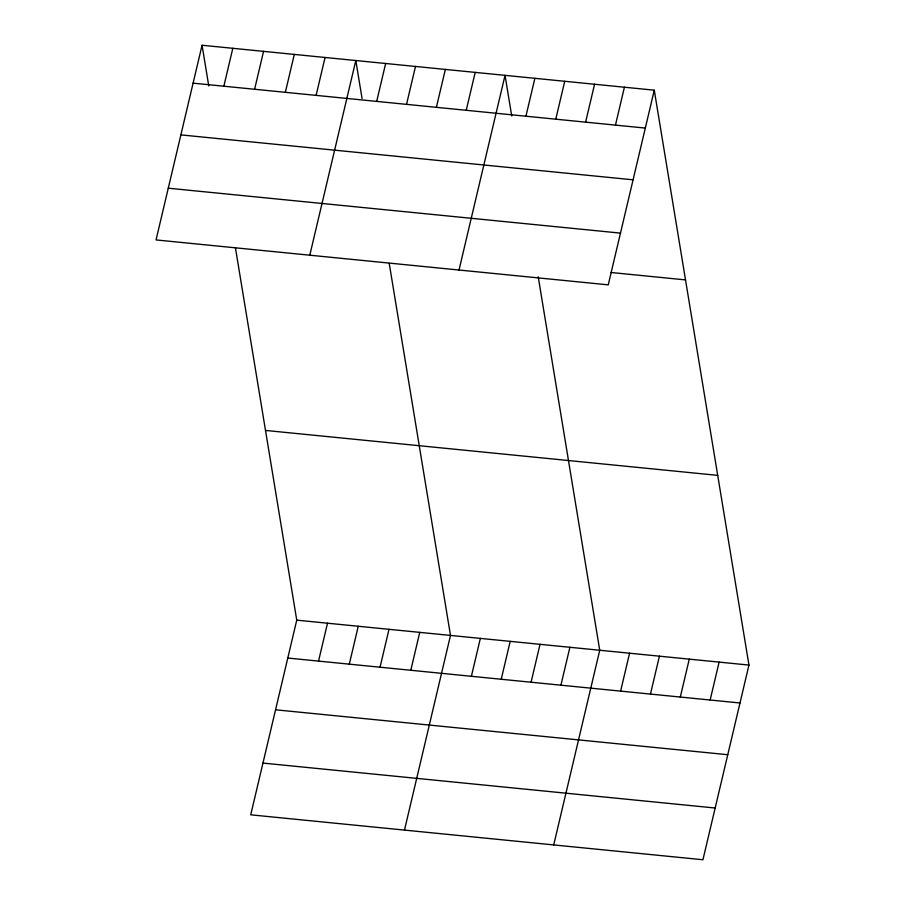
<?xml version="1.0" encoding="UTF-8"?>
<svg xmlns="http://www.w3.org/2000/svg" width="905" height="905" viewBox="0 0 905 905"><rect width="100%" height="100%" fill="white"/><g stroke="black" fill="none" stroke-linecap="round" stroke-linejoin="round"><path stroke-width="1.36" d="M202.064 45.25L156.045 239.927L608.25 284.849L654.27 90.183L202.064 45.25L208.761 85.907M223.852 86.213L232.811 48.304M254.599 89.267L263.559 51.359M285.347 92.321L294.306 54.413M316.105 95.376L325.065 57.468M309.793 255.199L355.812 60.522L362.057 98.464M376.695 101.394L385.654 63.486M406.537 104.358L415.497 66.461M235.458 247.993L296.75 620.151L250.73 814.817L702.936 859.75L748.955 665.073L654.27 90.183M436.391 107.322L445.351 69.425M318.537 661.103L327.508 623.206M466.233 110.297L475.193 72.389M349.296 664.157L358.256 626.26M459.016 270.029L505.035 75.353L511.732 116.01M380.043 667.223L389.003 629.314M525.918 116.225L534.889 78.316M410.791 670.277L419.75 632.369M555.772 119.189L564.731 81.28M404.478 830.1L450.498 635.423L389.207 263.276M585.614 122.152L594.574 84.244M471.392 676.295L480.351 638.387M615.457 125.116L624.416 87.208M501.234 679.259L510.194 641.351M531.077 682.223L540.036 644.315M560.919 685.187L569.89 647.279M553.713 844.919L599.732 650.254L538.215 276.794M620.615 691.115L629.575 653.218M650.457 694.09L659.417 656.182M680.311 697.054L689.271 659.145M710.154 700.018L719.113 662.109M193.104 83.158L645.31 128.08M180.876 134.89L633.081 179.812M168.273 188.195L620.479 233.117M610.898 272.484L685.515 279.894M265.504 430.429L717.71 475.363M296.75 620.151L748.955 665.073M287.79 658.048L739.996 702.981M275.561 709.792L727.767 754.713M262.959 763.085L715.165 808.018"/></g></svg>
